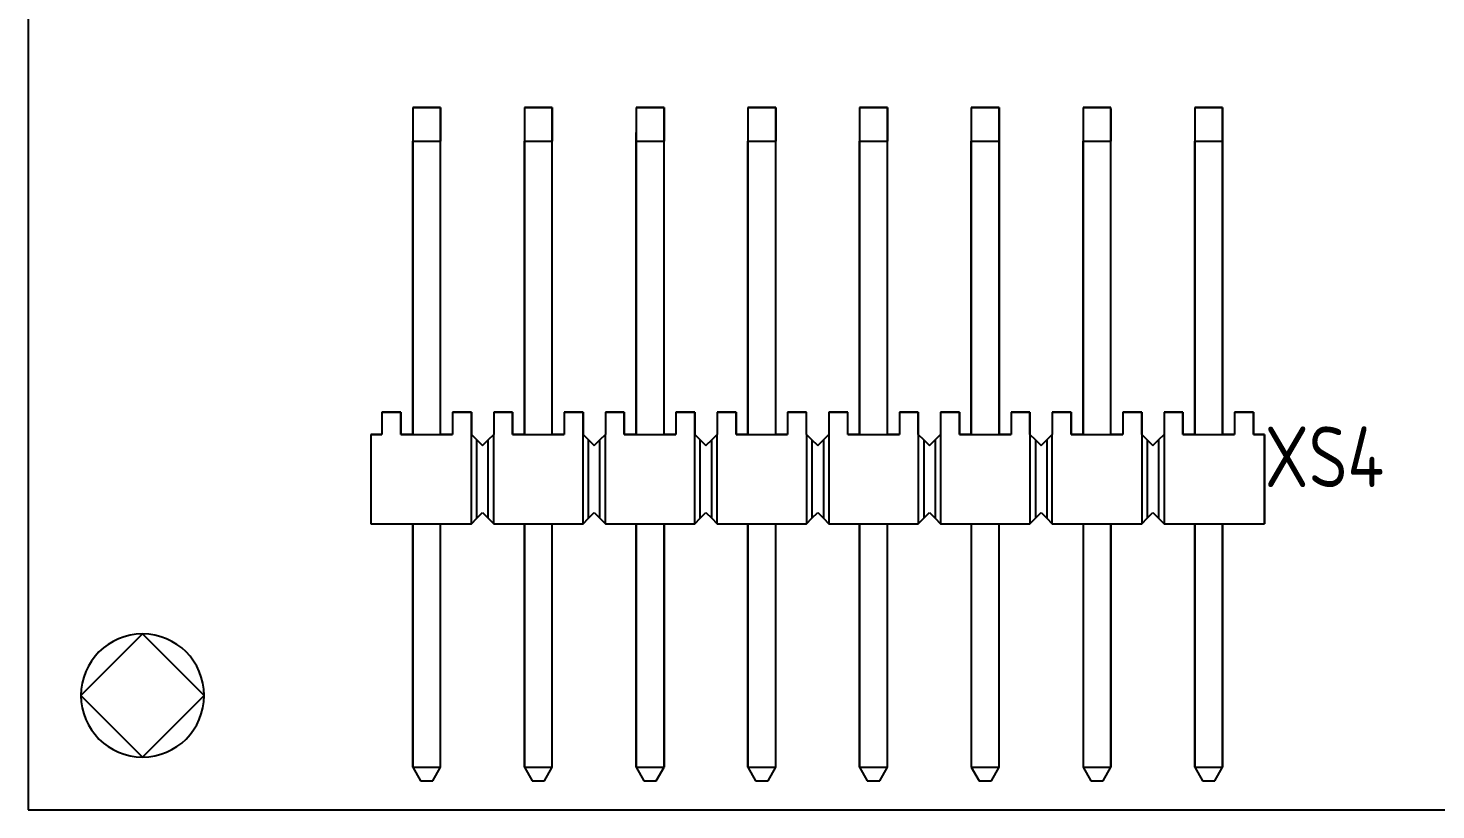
# Model space of a CAD drawing. Header units: inches. Extents: x 0 to 841, y -594 to 0.
# Drawn here: x 272.65 to 304.65, y -241.35 to -223.58 of the extents above; entities that cross this region are included whole.
import ezdxf

# ---------------------------------------------------------------- set-up
doc = ezdxf.new("R2010")
doc.units = ezdxf.units.IN
doc.header["$MEASUREMENT"] = 0
doc.styles.add('GOST type A0', font='gost.TTF', dxfattribs={"height": 2.116667})

msp = doc.modelspace()

# ---------------------------------------------------------------- linework, layer by layer
at = {"color": 7}
for p, q in [((272.646, -60.754), (272.646, -241.354)), ((282.023, -225.388), (281.388, -225.388)), ((281.388, -225.388), (281.388, -226.15)), ((281.388, -225.388), (281.388, -225.414)), ((281.388, -225.388), (282.023, -225.388)), ((282.023, -225.388), (281.388, -225.388)), ((281.388, -225.388), (281.388, -226.15)), ((281.388, -225.388), (281.388, -225.414)), ((281.388, -225.388), (282.023, -225.388)), ((281.388, -225.414), (281.388, -225.49)), ((281.388, -225.414), (281.388, -225.49)), ((281.388, -225.49), (281.388, -225.612)), ((281.388, -225.49), (281.388, -225.612)), ((281.388, -225.612), (281.388, -225.769)), ((281.388, -225.612), (281.388, -225.769)), ((282.023, -226.15), (282.023, -225.388)), ((282.023, -225.388), (282.023, -225.414)), ((282.023, -226.15), (282.023, -225.388)), ((282.023, -225.388), (282.023, -225.414)), ((282.023, -225.414), (282.023, -225.49)), ((282.023, -225.414), (282.023, -225.49)), ((282.023, -225.49), (282.023, -225.612)), ((282.023, -225.49), (282.023, -225.612)), ((282.023, -225.612), (282.023, -225.769)), ((282.023, -225.612), (282.023, -225.769)), ((284.563, -225.388), (283.928, -225.388)), ((283.928, -225.388), (283.928, -226.15)), ((283.928, -225.388), (284.563, -225.388)), ((283.928, -225.388), (283.928, -225.414)), ((284.563, -225.388), (283.928, -225.388)), ((283.928, -225.388), (283.928, -226.15)), ((283.928, -225.388), (284.563, -225.388)), ((283.928, -225.388), (283.928, -225.414)), ((283.928, -225.414), (283.928, -225.49)), ((283.928, -225.414), (283.928, -225.49)), ((283.928, -225.49), (283.928, -225.612)), ((283.928, -225.49), (283.928, -225.612)), ((283.928, -225.612), (283.928, -225.769)), ((283.928, -225.612), (283.928, -225.769)), ((284.563, -226.15), (284.563, -225.388)), ((284.563, -225.388), (284.563, -225.414)), ((284.563, -226.15), (284.563, -225.388)), ((284.563, -225.388), (284.563, -225.414)), ((284.563, -225.414), (284.563, -225.49)), ((284.563, -225.414), (284.563, -225.49)), ((284.563, -225.49), (284.563, -225.612)), ((284.563, -225.49), (284.563, -225.612)), ((284.563, -225.612), (284.563, -225.769)), ((284.563, -225.612), (284.563, -225.769)), ((287.103, -225.388), (286.468, -225.388)), ((286.468, -225.388), (286.468, -225.953)), ((286.468, -225.388), (287.103, -225.388)), ((286.468, -225.388), (286.468, -225.414)), ((287.103, -225.388), (286.468, -225.388)), ((286.468, -225.388), (286.468, -225.953)), ((286.468, -225.388), (287.103, -225.388)), ((286.468, -225.388), (286.468, -225.414)), ((286.468, -225.414), (286.468, -225.49)), ((286.468, -225.414), (286.468, -225.49)), ((286.468, -225.49), (286.468, -225.612)), ((286.468, -225.49), (286.468, -225.612)), ((286.468, -225.612), (286.468, -225.769)), ((286.468, -225.612), (286.468, -225.769)), ((287.103, -226.15), (287.103, -225.388)), ((287.103, -225.388), (287.103, -225.414)), ((287.103, -226.15), (287.103, -225.388)), ((287.103, -225.388), (287.103, -225.414)), ((287.103, -225.414), (287.103, -225.49)), ((287.103, -225.414), (287.103, -225.49)), ((287.103, -225.49), (287.103, -225.612)), ((287.103, -225.49), (287.103, -225.612)), ((287.103, -225.612), (287.103, -225.769)), ((287.103, -225.612), (287.103, -225.769)), ((289.643, -225.388), (289.008, -225.388)), ((289.008, -225.388), (289.008, -226.15)), ((289.008, -225.388), (289.643, -225.388)), ((289.008, -225.388), (289.008, -225.414)), ((289.643, -225.388), (289.008, -225.388)), ((289.008, -225.388), (289.008, -226.15)), ((289.008, -225.388), (289.643, -225.388)), ((289.008, -225.388), (289.008, -225.414)), ((289.008, -225.414), (289.008, -225.49)), ((289.008, -225.414), (289.008, -225.49)), ((289.008, -225.49), (289.008, -225.612)), ((289.008, -225.49), (289.008, -225.612)), ((289.008, -225.612), (289.008, -225.769)), ((289.008, -225.612), (289.008, -225.769)), ((289.643, -226.15), (289.643, -225.388)), ((289.643, -225.388), (289.643, -225.414)), ((289.643, -226.15), (289.643, -225.388)), ((289.643, -225.388), (289.643, -225.414)), ((289.643, -225.414), (289.643, -225.49)), ((289.643, -225.414), (289.643, -225.49)), ((289.643, -225.49), (289.643, -225.612)), ((289.643, -225.49), (289.643, -225.612)), ((289.643, -225.612), (289.643, -225.769)), ((289.643, -225.612), (289.643, -225.769)), ((292.183, -225.388), (291.548, -225.388)), ((291.548, -225.388), (291.548, -226.15)), ((291.548, -225.388), (292.183, -225.388)), ((291.548, -225.388), (291.548, -225.414)), ((292.183, -225.388), (291.548, -225.388)), ((291.548, -225.388), (291.548, -226.15)), ((291.548, -225.388), (292.183, -225.388)), ((291.548, -225.388), (291.548, -225.414)), ((291.548, -225.414), (291.548, -225.769)), ((291.548, -225.414), (291.548, -225.49)), ((291.548, -225.414), (291.548, -225.769)), ((291.548, -225.414), (291.548, -225.49)), ((291.548, -225.49), (291.548, -225.612)), ((291.548, -225.49), (291.548, -225.612)), ((291.548, -225.612), (291.548, -225.769)), ((291.548, -225.612), (291.548, -225.769)), ((292.183, -226.15), (292.183, -225.388)), ((292.183, -225.388), (292.183, -225.414)), ((292.183, -226.15), (292.183, -225.388)), ((292.183, -225.388), (292.183, -225.414)), ((292.183, -225.414), (292.183, -225.49)), ((292.183, -225.414), (292.183, -225.769)), ((292.183, -225.414), (292.183, -225.49)), ((292.183, -225.414), (292.183, -225.769)), ((292.183, -225.49), (292.183, -225.612)), ((292.183, -225.49), (292.183, -225.612)), ((292.183, -225.612), (292.183, -225.769)), ((292.183, -225.612), (292.183, -225.769)), ((294.723, -225.388), (294.088, -225.388)), ((294.088, -225.388), (294.088, -226.15)), ((294.088, -225.388), (294.723, -225.388)), ((294.088, -225.388), (294.088, -225.414)), ((294.723, -225.388), (294.088, -225.388)), ((294.088, -225.388), (294.088, -226.15)), ((294.088, -225.388), (294.723, -225.388)), ((294.088, -225.388), (294.088, -225.414)), ((294.088, -225.414), (294.088, -225.49)), ((294.088, -225.414), (294.088, -225.49)), ((294.088, -225.49), (294.088, -225.612)), ((294.088, -225.49), (294.088, -225.612)), ((294.088, -225.612), (294.088, -225.769)), ((294.088, -225.612), (294.088, -225.769)), ((294.723, -226.15), (294.723, -225.388)), ((294.723, -225.388), (294.723, -225.414)), ((294.723, -226.15), (294.723, -225.388)), ((294.723, -225.388), (294.723, -225.414)), ((294.723, -225.414), (294.723, -225.49)), ((294.723, -225.414), (294.723, -225.49)), ((294.723, -225.49), (294.723, -225.612)), ((294.723, -225.49), (294.723, -225.612)), ((294.723, -225.612), (294.723, -225.769)), ((294.723, -225.612), (294.723, -225.769)), ((297.263, -225.388), (296.628, -225.388)), ((296.628, -225.388), (296.628, -226.15)), ((296.628, -225.388), (297.263, -225.388)), ((296.628, -225.388), (296.628, -225.414)), ((297.263, -225.388), (296.628, -225.388)), ((296.628, -225.388), (296.628, -226.15)), ((296.628, -225.388), (297.263, -225.388)), ((296.628, -225.388), (296.628, -225.414)), ((296.628, -225.414), (296.628, -225.49)), ((296.628, -225.414), (296.628, -225.49)), ((296.628, -225.49), (296.628, -225.612)), ((296.628, -225.49), (296.628, -225.612)), ((296.628, -225.612), (296.628, -225.769)), ((296.628, -225.612), (296.628, -225.769)), ((297.263, -225.414), (297.263, -225.388)), ((297.263, -225.414), (297.263, -225.388)), ((297.263, -225.414), (297.263, -225.388)), ((297.263, -225.414), (297.263, -225.388)), ((297.263, -226.15), (297.263, -225.414)), ((297.263, -225.414), (297.263, -225.49)), ((297.263, -226.15), (297.263, -225.414)), ((297.263, -225.414), (297.263, -225.49)), ((297.263, -225.49), (297.263, -225.612)), ((297.263, -225.49), (297.263, -225.612)), ((297.263, -225.612), (297.263, -225.769)), ((297.263, -225.612), (297.263, -225.769)), ((299.803, -225.388), (299.168, -225.388)), ((299.168, -225.388), (299.168, -226.15)), ((299.168, -225.388), (299.803, -225.388)), ((299.168, -225.388), (299.168, -225.414)), ((299.803, -225.388), (299.168, -225.388)), ((299.168, -225.388), (299.168, -226.15)), ((299.168, -225.388), (299.803, -225.388)), ((299.168, -225.388), (299.168, -225.414)), ((299.168, -225.414), (299.168, -225.49)), ((299.168, -225.414), (299.168, -225.49)), ((299.168, -225.49), (299.168, -225.612)), ((299.168, -225.49), (299.168, -225.612)), ((299.168, -225.612), (299.168, -225.769)), ((299.168, -225.612), (299.168, -225.769)), ((299.803, -226.15), (299.803, -225.388)), ((299.803, -225.388), (299.803, -225.414)), ((299.803, -226.15), (299.803, -225.388)), ((299.803, -225.388), (299.803, -225.414)), ((299.803, -225.414), (299.803, -225.49)), ((299.803, -225.414), (299.803, -225.49)), ((299.803, -225.49), (299.803, -225.612)), ((299.803, -225.49), (299.803, -225.612)), ((299.803, -225.612), (299.803, -225.769)), ((299.803, -225.612), (299.803, -225.769)), ((281.388, -225.769), (281.388, -225.953)), ((281.388, -225.769), (281.388, -225.953)), ((282.023, -225.769), (282.023, -225.953)), ((282.023, -225.769), (282.023, -225.953)), ((283.928, -225.769), (283.928, -225.953)), ((283.928, -225.769), (283.928, -225.953)), ((284.563, -225.769), (284.563, -225.953)), ((284.563, -225.769), (284.563, -225.953)), ((286.468, -225.769), (286.468, -225.953)), ((286.468, -225.769), (286.468, -225.953)), ((287.103, -225.769), (287.103, -225.953)), ((287.103, -225.769), (287.103, -225.953)), ((289.008, -225.769), (289.008, -225.953)), ((289.008, -225.769), (289.008, -225.953)), ((289.643, -225.769), (289.643, -225.953)), ((289.643, -225.769), (289.643, -225.953)), ((291.548, -225.769), (291.548, -225.953)), ((291.548, -225.769), (291.548, -225.953)), ((292.183, -225.769), (292.183, -225.953)), ((292.183, -225.769), (292.183, -225.953)), ((294.088, -225.769), (294.088, -225.953)), ((294.088, -225.769), (294.088, -225.953)), ((294.723, -225.769), (294.723, -225.953)), ((294.723, -225.769), (294.723, -225.953)), ((296.628, -225.769), (296.628, -225.953)), ((296.628, -225.769), (296.628, -225.953)), ((297.263, -225.769), (297.263, -225.953)), ((297.263, -225.769), (297.263, -225.953)), ((299.168, -225.769), (299.168, -225.953)), ((299.168, -225.769), (299.168, -225.953)), ((299.803, -225.769), (299.803, -225.953)), ((299.803, -225.769), (299.803, -225.953)), ((281.388, -225.953), (281.388, -226.15)), ((281.388, -225.953), (281.388, -226.15)), ((281.388, -226.15), (281.388, -232.818)), ((281.388, -232.818), (281.388, -226.15)), ((281.388, -226.15), (282.023, -226.15)), ((281.388, -226.15), (281.388, -232.818)), ((281.388, -232.818), (281.388, -226.15)), ((281.388, -226.15), (282.023, -226.15)), ((282.023, -225.953), (282.023, -226.15)), ((282.023, -225.953), (282.023, -226.15)), ((282.023, -232.818), (282.023, -226.15)), ((282.023, -232.818), (282.023, -226.15)), ((282.023, -232.818), (282.023, -226.15)), ((282.023, -232.818), (282.023, -226.15)), ((283.928, -225.953), (283.928, -226.15)), ((283.928, -225.953), (283.928, -226.15)), ((283.928, -226.15), (283.928, -232.818)), ((283.928, -232.818), (283.928, -226.15)), ((283.928, -226.15), (284.563, -226.15)), ((283.928, -226.15), (283.928, -232.818)), ((283.928, -232.818), (283.928, -226.15)), ((283.928, -226.15), (284.563, -226.15)), ((284.563, -225.953), (284.563, -226.15)), ((284.563, -225.953), (284.563, -226.15)), ((284.563, -232.818), (284.563, -226.15)), ((284.563, -232.818), (284.563, -226.15)), ((284.563, -232.818), (284.563, -226.15)), ((284.563, -232.818), (284.563, -226.15)), ((286.468, -225.953), (286.468, -226.15)), ((286.468, -226.15), (286.468, -225.953)), ((286.468, -225.953), (286.468, -226.15)), ((286.468, -226.15), (286.468, -225.953)), ((286.468, -226.15), (286.468, -232.818)), ((286.468, -232.818), (286.468, -226.15)), ((286.468, -226.15), (287.103, -226.15)), ((286.468, -226.15), (286.468, -232.818)), ((286.468, -232.818), (286.468, -226.15)), ((286.468, -226.15), (287.103, -226.15)), ((287.103, -225.953), (287.103, -226.15)), ((287.103, -225.953), (287.103, -226.15)), ((287.103, -232.818), (287.103, -226.15)), ((287.103, -232.818), (287.103, -226.15)), ((287.103, -232.818), (287.103, -226.15)), ((287.103, -232.818), (287.103, -226.15)), ((289.008, -225.953), (289.008, -226.15)), ((289.008, -225.953), (289.008, -226.15)), ((289.008, -226.15), (289.008, -232.818)), ((289.008, -232.818), (289.008, -226.15)), ((289.008, -226.15), (289.643, -226.15)), ((289.008, -226.15), (289.008, -232.818)), ((289.008, -232.818), (289.008, -226.15)), ((289.008, -226.15), (289.643, -226.15)), ((289.643, -225.953), (289.643, -226.15)), ((289.643, -225.953), (289.643, -226.15)), ((289.643, -232.818), (289.643, -226.15)), ((289.643, -232.818), (289.643, -226.15)), ((289.643, -232.818), (289.643, -226.15)), ((289.643, -232.818), (289.643, -226.15)), ((291.548, -225.953), (291.548, -226.15)), ((291.548, -225.953), (291.548, -226.15)), ((291.548, -226.15), (291.548, -232.818)), ((291.548, -232.818), (291.548, -226.15)), ((291.548, -226.15), (292.183, -226.15)), ((291.548, -226.15), (291.548, -232.818)), ((291.548, -232.818), (291.548, -226.15)), ((291.548, -226.15), (292.183, -226.15)), ((292.183, -225.953), (292.183, -226.15)), ((292.183, -225.953), (292.183, -226.15)), ((292.183, -232.818), (292.183, -226.15)), ((292.183, -232.818), (292.183, -226.15)), ((292.183, -232.818), (292.183, -226.15)), ((292.183, -232.818), (292.183, -226.15)), ((294.088, -225.953), (294.088, -226.15)), ((294.088, -225.953), (294.088, -226.15)), ((294.088, -226.15), (294.088, -232.818)), ((294.088, -232.818), (294.088, -226.15)), ((294.088, -226.15), (294.723, -226.15)), ((294.088, -226.15), (294.088, -232.818)), ((294.088, -232.818), (294.088, -226.15)), ((294.088, -226.15), (294.723, -226.15)), ((294.723, -225.953), (294.723, -226.15)), ((294.723, -225.953), (294.723, -226.15)), ((294.723, -232.818), (294.723, -226.15)), ((294.723, -226.15), (294.723, -232.818)), ((294.723, -232.818), (294.723, -226.15)), ((294.723, -226.15), (294.723, -232.818)), ((296.628, -225.953), (296.628, -226.15)), ((296.628, -225.953), (296.628, -226.15)), ((296.628, -226.15), (296.628, -232.818)), ((296.628, -232.818), (296.628, -226.15)), ((296.628, -226.15), (297.263, -226.15)), ((296.628, -226.15), (296.628, -232.818)), ((296.628, -232.818), (296.628, -226.15)), ((296.628, -226.15), (297.263, -226.15)), ((297.263, -225.953), (297.263, -226.15)), ((297.263, -225.953), (297.263, -226.15)), ((297.263, -232.818), (297.263, -226.15)), ((297.263, -232.818), (297.263, -226.15)), ((297.263, -232.818), (297.263, -226.15)), ((297.263, -232.818), (297.263, -226.15)), ((299.168, -225.953), (299.168, -226.15)), ((299.168, -225.953), (299.168, -226.15)), ((299.168, -226.15), (299.168, -232.818)), ((299.168, -232.818), (299.168, -226.15)), ((299.168, -226.15), (299.803, -226.15)), ((299.168, -226.15), (299.168, -232.818)), ((299.168, -232.818), (299.168, -226.15)), ((299.168, -226.15), (299.803, -226.15)), ((299.803, -225.953), (299.803, -226.15)), ((299.803, -225.953), (299.803, -226.15)), ((299.803, -232.818), (299.803, -226.15)), ((299.803, -226.15), (299.803, -232.818)), ((299.803, -232.818), (299.803, -226.15)), ((299.803, -226.15), (299.803, -232.818)), ((281.119, -232.31), (280.687, -232.31)), ((280.687, -232.31), (280.687, -232.818)), ((280.687, -232.31), (281.119, -232.31)), ((280.687, -232.31), (280.687, -232.818)), ((281.119, -232.31), (280.687, -232.31)), ((280.687, -232.31), (280.687, -232.818)), ((280.687, -232.31), (281.119, -232.31)), ((280.687, -232.31), (280.687, -232.818)), ((281.119, -232.818), (281.119, -232.31)), ((281.119, -232.31), (281.119, -232.818)), ((281.119, -232.818), (281.119, -232.31)), ((281.119, -232.31), (281.119, -232.818)), ((282.722, -232.31), (282.293, -232.31)), ((282.293, -232.31), (282.293, -232.818)), ((282.293, -232.31), (282.293, -232.818)), ((282.293, -232.31), (282.722, -232.31)), ((282.722, -232.31), (282.293, -232.31)), ((282.293, -232.31), (282.293, -232.818)), ((282.293, -232.31), (282.293, -232.818)), ((282.293, -232.31), (282.722, -232.31)), ((282.722, -232.818), (282.722, -232.31)), ((282.722, -232.31), (282.722, -232.818)), ((282.722, -232.818), (282.722, -232.31)), ((282.722, -232.31), (282.722, -232.818)), ((283.659, -232.31), (283.23, -232.31)), ((283.23, -232.31), (283.23, -232.818)), ((283.23, -232.31), (283.23, -232.818)), ((283.23, -232.31), (283.659, -232.31)), ((283.659, -232.31), (283.23, -232.31)), ((283.23, -232.31), (283.23, -232.818)), ((283.23, -232.31), (283.23, -232.818)), ((283.23, -232.31), (283.659, -232.31)), ((283.659, -232.818), (283.659, -232.31)), ((283.659, -232.31), (283.659, -232.818)), ((283.659, -232.818), (283.659, -232.31)), ((283.659, -232.31), (283.659, -232.818)), ((285.262, -232.31), (284.833, -232.31)), ((284.833, -232.31), (284.833, -232.818)), ((284.833, -232.31), (285.262, -232.31)), ((284.833, -232.31), (284.833, -232.818)), ((285.262, -232.31), (284.833, -232.31)), ((284.833, -232.31), (284.833, -232.818)), ((284.833, -232.31), (285.262, -232.31)), ((284.833, -232.31), (284.833, -232.818)), ((285.262, -232.818), (285.262, -232.31)), ((285.262, -232.31), (285.262, -232.818)), ((285.262, -232.818), (285.262, -232.31)), ((285.262, -232.31), (285.262, -232.818)), ((286.199, -232.31), (285.77, -232.31)), ((285.77, -232.31), (285.77, -232.818)), ((285.77, -232.31), (285.77, -232.818)), ((285.77, -232.31), (286.199, -232.31)), ((286.199, -232.31), (285.77, -232.31)), ((285.77, -232.31), (285.77, -232.818)), ((285.77, -232.31), (285.77, -232.818)), ((285.77, -232.31), (286.199, -232.31)), ((286.199, -232.818), (286.199, -232.31)), ((286.199, -232.31), (286.199, -232.818)), ((286.199, -232.818), (286.199, -232.31)), ((286.199, -232.31), (286.199, -232.818)), ((287.802, -232.31), (287.373, -232.31)), ((287.373, -232.31), (287.373, -232.818)), ((287.373, -232.31), (287.802, -232.31)), ((287.373, -232.31), (287.373, -232.818)), ((287.802, -232.31), (287.373, -232.31)), ((287.373, -232.31), (287.373, -232.818)), ((287.373, -232.31), (287.802, -232.31)), ((287.373, -232.31), (287.373, -232.818)), ((287.802, -232.818), (287.802, -232.31)), ((287.802, -232.31), (287.802, -232.818)), ((287.802, -232.818), (287.802, -232.31)), ((287.802, -232.31), (287.802, -232.818)), ((288.739, -232.31), (288.31, -232.31)), ((288.31, -232.31), (288.31, -232.818)), ((288.31, -232.31), (288.31, -232.818)), ((288.31, -232.31), (288.739, -232.31)), ((288.739, -232.31), (288.31, -232.31)), ((288.31, -232.31), (288.31, -232.818)), ((288.31, -232.31), (288.31, -232.818)), ((288.31, -232.31), (288.739, -232.31)), ((288.739, -232.818), (288.739, -232.31)), ((288.739, -232.31), (288.739, -232.818)), ((288.739, -232.818), (288.739, -232.31)), ((288.739, -232.31), (288.739, -232.818)), ((290.342, -232.31), (289.913, -232.31)), ((289.913, -232.31), (289.913, -232.818)), ((289.913, -232.31), (290.342, -232.31)), ((289.913, -232.31), (289.913, -232.818)), ((290.342, -232.31), (289.913, -232.31)), ((289.913, -232.31), (289.913, -232.818)), ((289.913, -232.31), (290.342, -232.31)), ((289.913, -232.31), (289.913, -232.818)), ((290.342, -232.818), (290.342, -232.31)), ((290.342, -232.818), (290.342, -232.31)), ((290.342, -232.818), (290.342, -232.31)), ((290.342, -232.818), (290.342, -232.31)), ((291.279, -232.31), (290.85, -232.31)), ((290.85, -232.31), (290.85, -232.818)), ((290.85, -232.31), (291.279, -232.31)), ((290.85, -232.31), (290.85, -232.818)), ((291.279, -232.31), (290.85, -232.31)), ((290.85, -232.31), (290.85, -232.818)), ((290.85, -232.31), (291.279, -232.31)), ((290.85, -232.31), (290.85, -232.818)), ((291.279, -232.818), (291.279, -232.31)), ((291.279, -232.818), (291.279, -232.31)), ((291.279, -232.818), (291.279, -232.31)), ((291.279, -232.818), (291.279, -232.31)), ((292.882, -232.31), (292.453, -232.31)), ((292.453, -232.31), (292.453, -232.818)), ((292.453, -232.31), (292.882, -232.31)), ((292.453, -232.31), (292.453, -232.818)), ((292.882, -232.31), (292.453, -232.31)), ((292.453, -232.31), (292.453, -232.818)), ((292.453, -232.31), (292.882, -232.31)), ((292.453, -232.31), (292.453, -232.818)), ((292.882, -232.818), (292.882, -232.31)), ((292.882, -232.31), (292.882, -232.818)), ((292.882, -232.818), (292.882, -232.31)), ((292.882, -232.31), (292.882, -232.818)), ((293.819, -232.31), (293.39, -232.31)), ((293.39, -232.31), (293.39, -232.818)), ((293.39, -232.31), (293.819, -232.31)), ((293.39, -232.31), (293.39, -232.818)), ((293.819, -232.31), (293.39, -232.31)), ((293.39, -232.31), (293.39, -232.818)), ((293.39, -232.31), (293.819, -232.31)), ((293.39, -232.31), (293.39, -232.818)), ((293.819, -232.818), (293.819, -232.31)), ((293.819, -232.31), (293.819, -232.818)), ((293.819, -232.818), (293.819, -232.31)), ((293.819, -232.31), (293.819, -232.818)), ((295.422, -232.31), (294.993, -232.31)), ((294.993, -232.31), (294.993, -232.818)), ((294.993, -232.31), (295.422, -232.31)), ((294.993, -232.31), (294.993, -232.818)), ((295.422, -232.31), (294.993, -232.31)), ((294.993, -232.31), (294.993, -232.818)), ((294.993, -232.31), (295.422, -232.31)), ((294.993, -232.31), (294.993, -232.818)), ((295.422, -232.818), (295.422, -232.31)), ((295.422, -232.31), (295.422, -232.818)), ((295.422, -232.818), (295.422, -232.31)), ((295.422, -232.31), (295.422, -232.818)), ((296.359, -232.31), (295.93, -232.31)), ((295.93, -232.31), (295.93, -232.818)), ((295.93, -232.31), (296.359, -232.31)), ((295.93, -232.31), (295.93, -232.818)), ((296.359, -232.31), (295.93, -232.31)), ((295.93, -232.31), (295.93, -232.818)), ((295.93, -232.31), (296.359, -232.31)), ((295.93, -232.31), (295.93, -232.818)), ((296.359, -232.818), (296.359, -232.31)), ((296.359, -232.31), (296.359, -232.818)), ((296.359, -232.818), (296.359, -232.31)), ((296.359, -232.31), (296.359, -232.818)), ((297.962, -232.31), (297.533, -232.31)), ((297.533, -232.31), (297.533, -232.818)), ((297.533, -232.31), (297.962, -232.31)), ((297.533, -232.31), (297.533, -232.818)), ((297.962, -232.31), (297.533, -232.31)), ((297.533, -232.31), (297.533, -232.818)), ((297.533, -232.31), (297.962, -232.31)), ((297.533, -232.31), (297.533, -232.818)), ((297.962, -232.818), (297.962, -232.31)), ((297.962, -232.31), (297.962, -232.818)), ((297.962, -232.818), (297.962, -232.31)), ((297.962, -232.31), (297.962, -232.818)), ((298.899, -232.31), (298.47, -232.31)), ((298.47, -232.31), (298.47, -232.818)), ((298.47, -232.31), (298.899, -232.31)), ((298.47, -232.31), (298.47, -232.818)), ((298.899, -232.31), (298.47, -232.31)), ((298.47, -232.31), (298.47, -232.818)), ((298.47, -232.31), (298.899, -232.31)), ((298.47, -232.31), (298.47, -232.818)), ((298.899, -232.818), (298.899, -232.31)), ((298.899, -232.31), (298.899, -232.818)), ((298.899, -232.818), (298.899, -232.31)), ((298.899, -232.31), (298.899, -232.818)), ((300.505, -232.31), (300.073, -232.31)), ((300.073, -232.31), (300.073, -232.818)), ((300.073, -232.31), (300.073, -232.818)), ((300.073, -232.31), (300.505, -232.31)), ((300.505, -232.31), (300.073, -232.31)), ((300.073, -232.31), (300.073, -232.818)), ((300.073, -232.31), (300.073, -232.818)), ((300.073, -232.31), (300.505, -232.31)), ((300.505, -232.818), (300.505, -232.31)), ((300.505, -232.31), (300.505, -232.818)), ((300.505, -232.818), (300.505, -232.31)), ((300.505, -232.31), (300.505, -232.818)), ((280.436, -232.818), (280.436, -234.85)), ((280.687, -232.818), (280.436, -232.818)), ((280.436, -232.818), (280.687, -232.818)), ((280.436, -232.818), (280.436, -234.85)), ((280.436, -232.818), (280.436, -234.85)), ((280.687, -232.818), (280.436, -232.818)), ((280.436, -232.818), (280.687, -232.818)), ((280.436, -232.818), (280.436, -234.85)), ((281.388, -232.818), (281.119, -232.818)), ((281.119, -232.818), (282.293, -232.818)), ((281.388, -232.818), (281.119, -232.818)), ((281.119, -232.818), (282.293, -232.818)), ((282.293, -232.818), (282.023, -232.818)), ((282.293, -232.818), (282.023, -232.818)), ((282.846, -232.942), (282.722, -232.818)), ((282.722, -234.85), (282.722, -232.818)), ((282.722, -232.818), (282.846, -232.942)), ((282.846, -232.942), (282.722, -232.818)), ((282.722, -234.85), (282.722, -232.818)), ((282.722, -232.818), (282.846, -232.942)), ((282.976, -233.072), (282.846, -232.942)), ((282.846, -232.942), (282.976, -233.072)), ((282.846, -234.726), (282.846, -232.942)), ((282.976, -233.072), (282.846, -232.942)), ((282.846, -232.942), (282.976, -233.072)), ((282.846, -234.726), (282.846, -232.942)), ((283.106, -232.942), (282.976, -233.072)), ((282.976, -233.072), (283.106, -232.942)), ((283.106, -232.942), (282.976, -233.072)), ((282.976, -233.072), (283.106, -232.942)), ((283.23, -232.818), (283.106, -232.942)), ((283.106, -232.942), (283.23, -232.818)), ((283.23, -232.818), (283.106, -232.942)), ((283.106, -232.942), (283.23, -232.818)), ((283.106, -234.726), (283.106, -232.942)), ((283.106, -234.726), (283.106, -232.942)), ((283.23, -234.85), (283.23, -232.818)), ((283.23, -234.85), (283.23, -232.818)), ((283.928, -232.818), (283.659, -232.818)), ((283.659, -232.818), (284.833, -232.818)), ((283.928, -232.818), (283.659, -232.818)), ((283.659, -232.818), (284.833, -232.818)), ((284.833, -232.818), (284.563, -232.818)), ((284.833, -232.818), (284.563, -232.818)), ((285.386, -232.942), (285.262, -232.818)), ((285.262, -234.85), (285.262, -232.818)), ((285.262, -232.818), (285.386, -232.942)), ((285.386, -232.942), (285.262, -232.818)), ((285.262, -234.85), (285.262, -232.818)), ((285.262, -232.818), (285.386, -232.942)), ((285.516, -233.072), (285.386, -232.942)), ((285.386, -232.942), (285.516, -233.072)), ((285.386, -234.726), (285.386, -232.942)), ((285.516, -233.072), (285.386, -232.942)), ((285.386, -232.942), (285.516, -233.072)), ((285.386, -234.726), (285.386, -232.942)), ((285.646, -232.942), (285.516, -233.072)), ((285.516, -233.072), (285.646, -232.942)), ((285.646, -232.942), (285.516, -233.072)), ((285.516, -233.072), (285.646, -232.942)), ((285.77, -232.818), (285.646, -232.942)), ((285.646, -232.942), (285.77, -232.818)), ((285.77, -232.818), (285.646, -232.942)), ((285.646, -232.942), (285.77, -232.818)), ((285.646, -234.726), (285.646, -232.942)), ((285.646, -234.726), (285.646, -232.942)), ((285.77, -234.85), (285.77, -232.818)), ((285.77, -234.85), (285.77, -232.818)), ((286.468, -232.818), (286.199, -232.818)), ((286.199, -232.818), (287.373, -232.818)), ((286.468, -232.818), (286.199, -232.818)), ((286.199, -232.818), (287.373, -232.818)), ((287.373, -232.818), (287.103, -232.818)), ((287.373, -232.818), (287.103, -232.818)), ((287.926, -232.942), (287.802, -232.818)), ((287.802, -234.85), (287.802, -232.818)), ((287.802, -232.818), (287.926, -232.942)), ((287.926, -232.942), (287.802, -232.818)), ((287.802, -234.85), (287.802, -232.818)), ((287.802, -232.818), (287.926, -232.942)), ((288.056, -233.072), (287.926, -232.942)), ((287.926, -234.726), (287.926, -232.942)), ((287.926, -232.942), (288.056, -233.072)), ((288.056, -233.072), (287.926, -232.942)), ((287.926, -234.726), (287.926, -232.942)), ((287.926, -232.942), (288.056, -233.072)), ((288.186, -232.942), (288.056, -233.072)), ((288.056, -233.072), (288.186, -232.942)), ((288.186, -232.942), (288.056, -233.072)), ((288.056, -233.072), (288.186, -232.942)), ((288.31, -232.818), (288.186, -232.942)), ((288.186, -232.942), (288.31, -232.818)), ((288.31, -232.818), (288.186, -232.942)), ((288.186, -232.942), (288.31, -232.818)), ((288.186, -234.726), (288.186, -232.942)), ((288.186, -234.726), (288.186, -232.942)), ((288.31, -234.85), (288.31, -232.818)), ((288.31, -234.85), (288.31, -232.818)), ((289.008, -232.818), (288.739, -232.818)), ((288.739, -232.818), (289.913, -232.818)), ((289.008, -232.818), (288.739, -232.818)), ((288.739, -232.818), (289.913, -232.818)), ((289.913, -232.818), (289.643, -232.818)), ((289.913, -232.818), (289.643, -232.818)), ((290.466, -232.942), (290.342, -232.818)), ((290.342, -232.818), (290.342, -234.85)), ((290.342, -232.818), (290.466, -232.942)), ((290.466, -232.942), (290.342, -232.818)), ((290.342, -232.818), (290.342, -234.85)), ((290.342, -232.818), (290.466, -232.942)), ((290.596, -233.072), (290.466, -232.942)), ((290.466, -232.942), (290.466, -234.726)), ((290.466, -232.942), (290.596, -233.072)), ((290.596, -233.072), (290.466, -232.942)), ((290.466, -232.942), (290.466, -234.726)), ((290.466, -232.942), (290.596, -233.072)), ((290.726, -232.942), (290.596, -233.072)), ((290.596, -233.072), (290.726, -232.942)), ((290.726, -232.942), (290.596, -233.072)), ((290.596, -233.072), (290.726, -232.942)), ((290.85, -232.818), (290.726, -232.942)), ((290.726, -232.942), (290.85, -232.818)), ((290.85, -232.818), (290.726, -232.942)), ((290.726, -232.942), (290.85, -232.818)), ((290.726, -232.942), (290.726, -234.726)), ((290.726, -232.942), (290.726, -234.726)), ((290.85, -232.818), (290.85, -234.85)), ((290.85, -232.818), (290.85, -234.85)), ((291.548, -232.818), (291.279, -232.818)), ((291.279, -232.818), (292.453, -232.818)), ((291.548, -232.818), (291.279, -232.818)), ((291.279, -232.818), (292.453, -232.818)), ((292.453, -232.818), (292.183, -232.818)), ((292.453, -232.818), (292.183, -232.818)), ((293.006, -232.942), (292.882, -232.818)), ((292.882, -232.818), (292.882, -234.85)), ((292.882, -232.818), (293.006, -232.942)), ((293.006, -232.942), (292.882, -232.818)), ((292.882, -232.818), (292.882, -234.85)), ((292.882, -232.818), (293.006, -232.942)), ((293.136, -233.072), (293.006, -232.942)), ((293.006, -232.942), (293.006, -234.726)), ((293.006, -232.942), (293.136, -233.072)), ((293.136, -233.072), (293.006, -232.942)), ((293.006, -232.942), (293.006, -234.726)), ((293.006, -232.942), (293.136, -233.072)), ((293.266, -232.942), (293.136, -233.072)), ((293.136, -233.072), (293.266, -232.942)), ((293.266, -232.942), (293.136, -233.072)), ((293.136, -233.072), (293.266, -232.942)), ((293.39, -232.818), (293.266, -232.942)), ((293.266, -232.942), (293.39, -232.818)), ((293.39, -232.818), (293.266, -232.942)), ((293.266, -232.942), (293.39, -232.818)), ((293.266, -232.942), (293.266, -234.726)), ((293.266, -232.942), (293.266, -234.726)), ((293.39, -232.818), (293.39, -234.85)), ((293.39, -232.818), (293.39, -234.85)), ((294.088, -232.818), (293.819, -232.818)), ((293.819, -232.818), (294.993, -232.818)), ((294.088, -232.818), (293.819, -232.818)), ((293.819, -232.818), (294.993, -232.818)), ((294.993, -232.818), (294.723, -232.818)), ((294.993, -232.818), (294.723, -232.818)), ((295.546, -232.942), (295.422, -232.818)), ((295.422, -232.818), (295.422, -234.85)), ((295.422, -232.818), (295.546, -232.942)), ((295.546, -232.942), (295.422, -232.818)), ((295.422, -232.818), (295.422, -234.85)), ((295.422, -232.818), (295.546, -232.942)), ((295.676, -233.072), (295.546, -232.942)), ((295.546, -232.942), (295.546, -234.726)), ((295.546, -232.942), (295.676, -233.072)), ((295.676, -233.072), (295.546, -232.942)), ((295.546, -232.942), (295.546, -234.726)), ((295.546, -232.942), (295.676, -233.072)), ((295.806, -232.942), (295.676, -233.072)), ((295.676, -233.072), (295.806, -232.942)), ((295.806, -232.942), (295.676, -233.072)), ((295.676, -233.072), (295.806, -232.942)), ((295.93, -232.818), (295.806, -232.942)), ((295.806, -232.942), (295.93, -232.818)), ((295.93, -232.818), (295.806, -232.942)), ((295.806, -232.942), (295.93, -232.818)), ((295.806, -232.942), (295.806, -234.726)), ((295.806, -232.942), (295.806, -234.726)), ((295.93, -234.85), (295.93, -232.818)), ((295.93, -234.85), (295.93, -232.818)), ((296.628, -232.818), (296.359, -232.818)), ((296.359, -232.818), (297.533, -232.818)), ((296.628, -232.818), (296.359, -232.818)), ((296.359, -232.818), (297.533, -232.818)), ((297.533, -232.818), (297.263, -232.818)), ((297.533, -232.818), (297.263, -232.818)), ((298.086, -232.942), (297.962, -232.818)), ((297.962, -232.818), (297.962, -234.85)), ((297.962, -232.818), (298.086, -232.942)), ((298.086, -232.942), (297.962, -232.818)), ((297.962, -232.818), (297.962, -234.85)), ((297.962, -232.818), (298.086, -232.942)), ((298.216, -233.072), (298.086, -232.942)), ((298.086, -232.942), (298.086, -234.726)), ((298.086, -232.942), (298.216, -233.072)), ((298.216, -233.072), (298.086, -232.942)), ((298.086, -232.942), (298.086, -234.726)), ((298.086, -232.942), (298.216, -233.072)), ((298.346, -232.942), (298.216, -233.072)), ((298.216, -233.072), (298.346, -232.942)), ((298.346, -232.942), (298.216, -233.072)), ((298.216, -233.072), (298.346, -232.942)), ((298.47, -232.818), (298.346, -232.942)), ((298.346, -232.942), (298.47, -232.818)), ((298.47, -232.818), (298.346, -232.942)), ((298.346, -232.942), (298.47, -232.818)), ((298.346, -232.942), (298.346, -234.726)), ((298.346, -232.942), (298.346, -234.726)), ((298.47, -232.818), (298.47, -234.85)), ((298.47, -232.818), (298.47, -234.85)), ((299.168, -232.818), (298.899, -232.818)), ((298.899, -232.818), (300.073, -232.818)), ((299.168, -232.818), (298.899, -232.818)), ((298.899, -232.818), (300.073, -232.818)), ((300.073, -232.818), (299.803, -232.818)), ((300.073, -232.818), (299.803, -232.818)), ((300.756, -232.818), (300.505, -232.818)), ((300.505, -232.818), (300.756, -232.818)), ((300.756, -232.818), (300.505, -232.818)), ((300.505, -232.818), (300.756, -232.818)), ((300.756, -234.85), (300.756, -232.818)), ((300.756, -232.818), (300.756, -234.85)), ((300.756, -234.85), (300.756, -232.818)), ((300.756, -232.818), (300.756, -234.85)), ((280.436, -234.85), (281.388, -234.85)), ((280.436, -234.85), (282.722, -234.85)), ((280.436, -234.85), (281.388, -234.85)), ((280.436, -234.85), (282.722, -234.85)), ((281.388, -234.85), (281.388, -240.387)), ((281.388, -240.387), (281.388, -234.85)), ((281.388, -234.85), (281.388, -240.387)), ((281.388, -240.387), (281.388, -234.85)), ((282.023, -240.387), (282.023, -234.85)), ((282.023, -234.85), (282.722, -234.85)), ((282.023, -240.387), (282.023, -234.85)), ((282.023, -240.387), (282.023, -234.85)), ((282.023, -234.85), (282.722, -234.85)), ((282.023, -240.387), (282.023, -234.85)), ((282.722, -234.85), (282.846, -234.726)), ((282.722, -234.85), (282.846, -234.726)), ((282.722, -234.85), (282.846, -234.726)), ((282.722, -234.85), (282.846, -234.726)), ((282.846, -234.726), (282.976, -234.596)), ((282.846, -234.726), (282.976, -234.596)), ((282.846, -234.726), (282.976, -234.596)), ((282.846, -234.726), (282.976, -234.596)), ((282.976, -234.596), (283.106, -234.726)), ((282.976, -234.596), (283.106, -234.726)), ((282.976, -234.596), (283.106, -234.726)), ((282.976, -234.596), (283.106, -234.726)), ((283.106, -234.726), (283.23, -234.85)), ((283.106, -234.726), (283.23, -234.85)), ((283.106, -234.726), (283.23, -234.85)), ((283.106, -234.726), (283.23, -234.85)), ((283.23, -234.85), (283.928, -234.85)), ((283.23, -234.85), (285.262, -234.85)), ((283.23, -234.85), (283.928, -234.85)), ((283.23, -234.85), (285.262, -234.85)), ((283.928, -234.85), (283.928, -240.387)), ((283.928, -240.387), (283.928, -234.85)), ((283.928, -234.85), (283.928, -240.387)), ((283.928, -240.387), (283.928, -234.85)), ((284.563, -240.387), (284.563, -234.85)), ((284.563, -234.85), (285.262, -234.85)), ((284.563, -240.387), (284.563, -234.85)), ((284.563, -240.387), (284.563, -234.85)), ((284.563, -234.85), (285.262, -234.85)), ((284.563, -240.387), (284.563, -234.85)), ((285.262, -234.85), (285.386, -234.726)), ((285.262, -234.85), (285.386, -234.726)), ((285.262, -234.85), (285.386, -234.726)), ((285.262, -234.85), (285.386, -234.726)), ((285.386, -234.726), (285.516, -234.596)), ((285.386, -234.726), (285.516, -234.596)), ((285.386, -234.726), (285.516, -234.596)), ((285.386, -234.726), (285.516, -234.596)), ((285.516, -234.596), (285.646, -234.726)), ((285.516, -234.596), (285.646, -234.726)), ((285.516, -234.596), (285.646, -234.726)), ((285.516, -234.596), (285.646, -234.726)), ((285.646, -234.726), (285.77, -234.85)), ((285.646, -234.726), (285.77, -234.85)), ((285.646, -234.726), (285.77, -234.85)), ((285.646, -234.726), (285.77, -234.85)), ((285.77, -234.85), (286.468, -234.85)), ((285.77, -234.85), (287.802, -234.85)), ((285.77, -234.85), (286.468, -234.85)), ((285.77, -234.85), (287.802, -234.85)), ((286.468, -234.85), (286.468, -240.387)), ((286.468, -240.387), (286.468, -234.85)), ((286.468, -234.85), (286.468, -240.387)), ((286.468, -240.387), (286.468, -234.85)), ((287.103, -240.387), (287.103, -234.85)), ((287.103, -234.85), (287.802, -234.85)), ((287.103, -234.85), (287.103, -240.387)), ((287.103, -240.387), (287.103, -234.85)), ((287.103, -234.85), (287.802, -234.85)), ((287.103, -234.85), (287.103, -240.387)), ((287.802, -234.85), (287.926, -234.726)), ((287.802, -234.85), (287.926, -234.726)), ((287.802, -234.85), (287.926, -234.726)), ((287.802, -234.85), (287.926, -234.726)), ((287.926, -234.726), (288.056, -234.596)), ((287.926, -234.726), (288.056, -234.596)), ((287.926, -234.726), (288.056, -234.596)), ((287.926, -234.726), (288.056, -234.596)), ((288.056, -234.596), (288.186, -234.726)), ((288.056, -234.596), (288.186, -234.726)), ((288.056, -234.596), (288.186, -234.726)), ((288.056, -234.596), (288.186, -234.726)), ((288.186, -234.726), (288.31, -234.85)), ((288.186, -234.726), (288.31, -234.85)), ((288.186, -234.726), (288.31, -234.85)), ((288.186, -234.726), (288.31, -234.85)), ((288.31, -234.85), (289.008, -234.85)), ((288.31, -234.85), (290.342, -234.85)), ((288.31, -234.85), (289.008, -234.85)), ((288.31, -234.85), (290.342, -234.85)), ((289.008, -234.85), (289.008, -240.387)), ((289.008, -240.387), (289.008, -234.85)), ((289.008, -234.85), (289.008, -240.387)), ((289.008, -240.387), (289.008, -234.85)), ((289.643, -240.387), (289.643, -234.85)), ((289.643, -234.85), (290.342, -234.85)), ((289.643, -240.387), (289.643, -234.85)), ((289.643, -240.387), (289.643, -234.85)), ((289.643, -234.85), (290.342, -234.85)), ((289.643, -240.387), (289.643, -234.85)), ((290.342, -234.85), (290.466, -234.726)), ((290.342, -234.85), (290.466, -234.726)), ((290.342, -234.85), (290.466, -234.726)), ((290.342, -234.85), (290.466, -234.726)), ((290.466, -234.726), (290.596, -234.596)), ((290.466, -234.726), (290.596, -234.596)), ((290.466, -234.726), (290.596, -234.596)), ((290.466, -234.726), (290.596, -234.596)), ((290.596, -234.596), (290.726, -234.726)), ((290.596, -234.596), (290.726, -234.726)), ((290.596, -234.596), (290.726, -234.726)), ((290.596, -234.596), (290.726, -234.726)), ((290.726, -234.726), (290.85, -234.85)), ((290.726, -234.726), (290.85, -234.85)), ((290.726, -234.726), (290.85, -234.85)), ((290.726, -234.726), (290.85, -234.85)), ((290.85, -234.85), (291.548, -234.85)), ((290.85, -234.85), (292.882, -234.85)), ((290.85, -234.85), (291.548, -234.85)), ((290.85, -234.85), (292.882, -234.85)), ((291.548, -234.85), (291.548, -240.387)), ((291.548, -240.387), (291.548, -234.85)), ((291.548, -234.85), (291.548, -240.387)), ((291.548, -240.387), (291.548, -234.85)), ((292.183, -240.387), (292.183, -234.85)), ((292.183, -234.85), (292.882, -234.85)), ((292.183, -240.387), (292.183, -234.85)), ((292.183, -240.387), (292.183, -234.85)), ((292.183, -234.85), (292.882, -234.85)), ((292.183, -240.387), (292.183, -234.85)), ((292.882, -234.85), (293.006, -234.726)), ((292.882, -234.85), (293.006, -234.726)), ((292.882, -234.85), (293.006, -234.726)), ((292.882, -234.85), (293.006, -234.726)), ((293.006, -234.726), (293.136, -234.596)), ((293.006, -234.726), (293.136, -234.596)), ((293.006, -234.726), (293.136, -234.596)), ((293.006, -234.726), (293.136, -234.596)), ((293.136, -234.596), (293.266, -234.726)), ((293.136, -234.596), (293.266, -234.726)), ((293.136, -234.596), (293.266, -234.726)), ((293.136, -234.596), (293.266, -234.726)), ((293.266, -234.726), (293.39, -234.85)), ((293.266, -234.726), (293.39, -234.85)), ((293.266, -234.726), (293.39, -234.85)), ((293.266, -234.726), (293.39, -234.85)), ((293.39, -234.85), (294.088, -234.85)), ((293.39, -234.85), (295.422, -234.85)), ((293.39, -234.85), (294.088, -234.85)), ((293.39, -234.85), (295.422, -234.85)), ((294.088, -234.85), (294.088, -240.387)), ((294.088, -234.85), (294.088, -240.387)), ((294.088, -234.85), (294.088, -240.387)), ((294.088, -234.85), (294.088, -240.387)), ((294.723, -240.387), (294.723, -234.85)), ((294.723, -234.85), (295.422, -234.85)), ((294.723, -240.387), (294.723, -234.85)), ((294.723, -240.387), (294.723, -234.85)), ((294.723, -234.85), (295.422, -234.85)), ((294.723, -240.387), (294.723, -234.85)), ((295.422, -234.85), (295.546, -234.726)), ((295.422, -234.85), (295.546, -234.726)), ((295.422, -234.85), (295.546, -234.726)), ((295.422, -234.85), (295.546, -234.726)), ((295.546, -234.726), (295.676, -234.596)), ((295.546, -234.726), (295.676, -234.596)), ((295.546, -234.726), (295.676, -234.596)), ((295.546, -234.726), (295.676, -234.596)), ((295.676, -234.596), (295.806, -234.726)), ((295.676, -234.596), (295.806, -234.726)), ((295.676, -234.596), (295.806, -234.726)), ((295.676, -234.596), (295.806, -234.726)), ((295.806, -234.726), (295.93, -234.85)), ((295.806, -234.726), (295.93, -234.85)), ((295.806, -234.726), (295.93, -234.85)), ((295.806, -234.726), (295.93, -234.85)), ((295.93, -234.85), (296.628, -234.85)), ((295.93, -234.85), (297.962, -234.85)), ((295.93, -234.85), (296.628, -234.85)), ((295.93, -234.85), (297.962, -234.85)), ((296.628, -234.85), (296.628, -240.387)), ((296.628, -234.85), (296.628, -240.387)), ((296.628, -234.85), (296.628, -240.387)), ((296.628, -234.85), (296.628, -240.387)), ((297.263, -240.387), (297.263, -234.85)), ((297.263, -234.85), (297.962, -234.85)), ((297.263, -234.85), (297.263, -240.387)), ((297.263, -240.387), (297.263, -234.85)), ((297.263, -234.85), (297.962, -234.85)), ((297.263, -234.85), (297.263, -240.387)), ((297.962, -234.85), (298.086, -234.726)), ((297.962, -234.85), (298.086, -234.726)), ((297.962, -234.85), (298.086, -234.726)), ((297.962, -234.85), (298.086, -234.726)), ((298.086, -234.726), (298.216, -234.596)), ((298.086, -234.726), (298.216, -234.596)), ((298.086, -234.726), (298.216, -234.596)), ((298.086, -234.726), (298.216, -234.596)), ((298.216, -234.596), (298.346, -234.726)), ((298.216, -234.596), (298.346, -234.726)), ((298.216, -234.596), (298.346, -234.726)), ((298.216, -234.596), (298.346, -234.726)), ((298.346, -234.726), (298.47, -234.85)), ((298.346, -234.726), (298.47, -234.85)), ((298.346, -234.726), (298.47, -234.85)), ((298.346, -234.726), (298.47, -234.85)), ((298.47, -234.85), (299.168, -234.85)), ((298.47, -234.85), (300.756, -234.85)), ((298.47, -234.85), (299.168, -234.85)), ((298.47, -234.85), (300.756, -234.85)), ((299.168, -234.85), (299.168, -240.387)), ((299.168, -240.387), (299.168, -234.85)), ((299.168, -234.85), (299.168, -240.387)), ((299.168, -240.387), (299.168, -234.85)), ((299.803, -240.387), (299.803, -234.85)), ((299.803, -234.85), (300.756, -234.85)), ((299.803, -234.85), (299.803, -240.387)), ((299.803, -240.387), (299.803, -234.85)), ((299.803, -234.85), (300.756, -234.85)), ((299.803, -234.85), (299.803, -240.387)), ((275.246, -237.354), (273.846, -238.754)), ((276.646, -238.754), (275.246, -237.354)), ((273.846, -238.754), (275.246, -240.154)), ((275.246, -240.154), (276.646, -238.754)), ((281.388, -240.387), (281.564, -240.692)), ((281.388, -240.387), (281.564, -240.692)), ((281.388, -240.387), (282.023, -240.387)), ((281.388, -240.387), (281.564, -240.692)), ((281.388, -240.387), (281.564, -240.692)), ((281.388, -240.387), (282.023, -240.387)), ((281.847, -240.692), (282.023, -240.387)), ((281.847, -240.692), (282.023, -240.387)), ((281.847, -240.692), (282.023, -240.387)), ((281.847, -240.692), (282.023, -240.387)), ((283.928, -240.387), (284.104, -240.692)), ((283.928, -240.387), (284.563, -240.387)), ((283.928, -240.387), (284.104, -240.692)), ((283.928, -240.387), (284.104, -240.692)), ((283.928, -240.387), (284.563, -240.387)), ((283.928, -240.387), (284.104, -240.692)), ((284.387, -240.692), (284.563, -240.387)), ((284.387, -240.692), (284.563, -240.387)), ((284.387, -240.692), (284.563, -240.387)), ((284.387, -240.692), (284.563, -240.387)), ((286.468, -240.387), (286.644, -240.692)), ((286.468, -240.387), (287.103, -240.387)), ((286.468, -240.387), (286.644, -240.692)), ((286.468, -240.387), (286.644, -240.692)), ((286.468, -240.387), (287.103, -240.387)), ((286.468, -240.387), (286.644, -240.692)), ((286.927, -240.692), (287.103, -240.387)), ((286.927, -240.692), (287.103, -240.387)), ((286.927, -240.692), (287.103, -240.387)), ((286.927, -240.692), (287.103, -240.387)), ((289.008, -240.387), (289.184, -240.692)), ((289.008, -240.387), (289.643, -240.387)), ((289.008, -240.387), (289.184, -240.692)), ((289.008, -240.387), (289.184, -240.692)), ((289.008, -240.387), (289.643, -240.387)), ((289.008, -240.387), (289.184, -240.692)), ((289.467, -240.692), (289.643, -240.387)), ((289.467, -240.692), (289.643, -240.387)), ((289.467, -240.692), (289.643, -240.387)), ((289.467, -240.692), (289.643, -240.387)), ((291.548, -240.387), (291.724, -240.692)), ((291.548, -240.387), (292.183, -240.387)), ((291.548, -240.387), (291.724, -240.692)), ((291.548, -240.387), (291.724, -240.692)), ((291.548, -240.387), (292.183, -240.387)), ((291.548, -240.387), (291.724, -240.692)), ((292.007, -240.692), (292.183, -240.387)), ((292.007, -240.692), (292.183, -240.387)), ((292.007, -240.692), (292.183, -240.387)), ((292.007, -240.692), (292.183, -240.387)), ((294.088, -240.387), (294.264, -240.692)), ((294.088, -240.387), (294.723, -240.387)), ((294.088, -240.387), (294.264, -240.692)), ((294.088, -240.387), (294.264, -240.692)), ((294.088, -240.387), (294.723, -240.387)), ((294.088, -240.387), (294.264, -240.692)), ((294.547, -240.692), (294.723, -240.387)), ((294.547, -240.692), (294.723, -240.387)), ((294.547, -240.692), (294.723, -240.387)), ((294.547, -240.692), (294.723, -240.387)), ((296.628, -240.387), (296.804, -240.692)), ((296.628, -240.387), (297.263, -240.387)), ((296.628, -240.387), (296.804, -240.692)), ((296.628, -240.387), (296.804, -240.692)), ((296.628, -240.387), (297.263, -240.387)), ((296.628, -240.387), (296.804, -240.692)), ((297.087, -240.692), (297.263, -240.387)), ((297.087, -240.692), (297.263, -240.387)), ((297.087, -240.692), (297.263, -240.387)), ((297.087, -240.692), (297.263, -240.387)), ((299.168, -240.387), (299.344, -240.692)), ((299.168, -240.387), (299.803, -240.387)), ((299.168, -240.387), (299.344, -240.692)), ((299.168, -240.387), (299.344, -240.692)), ((299.168, -240.387), (299.803, -240.387)), ((299.168, -240.387), (299.344, -240.692)), ((299.627, -240.692), (299.803, -240.387)), ((299.627, -240.692), (299.803, -240.387)), ((299.627, -240.692), (299.803, -240.387)), ((299.627, -240.692), (299.803, -240.387)), ((281.564, -240.692), (281.847, -240.692)), ((281.564, -240.692), (281.847, -240.692)), ((281.564, -240.692), (281.847, -240.692)), ((281.564, -240.692), (281.847, -240.692)), ((284.104, -240.692), (284.387, -240.692)), ((284.104, -240.692), (284.387, -240.692)), ((284.104, -240.692), (284.387, -240.692)), ((284.104, -240.692), (284.387, -240.692)), ((286.644, -240.692), (286.927, -240.692)), ((286.644, -240.692), (286.927, -240.692)), ((286.644, -240.692), (286.927, -240.692)), ((286.644, -240.692), (286.927, -240.692)), ((289.184, -240.692), (289.467, -240.692)), ((289.184, -240.692), (289.467, -240.692)), ((289.184, -240.692), (289.467, -240.692)), ((289.184, -240.692), (289.467, -240.692)), ((291.724, -240.692), (292.007, -240.692)), ((291.724, -240.692), (292.007, -240.692)), ((291.724, -240.692), (292.007, -240.692)), ((291.724, -240.692), (292.007, -240.692)), ((294.264, -240.692), (294.547, -240.692)), ((294.264, -240.692), (294.547, -240.692)), ((294.264, -240.692), (294.547, -240.692)), ((294.264, -240.692), (294.547, -240.692)), ((296.804, -240.692), (297.087, -240.692)), ((296.804, -240.692), (297.087, -240.692)), ((296.804, -240.692), (297.087, -240.692)), ((296.804, -240.692), (297.087, -240.692)), ((299.344, -240.692), (299.627, -240.692)), ((299.344, -240.692), (299.627, -240.692)), ((299.344, -240.692), (299.627, -240.692)), ((299.344, -240.692), (299.627, -240.692)), ((272.646, -241.354), (393.746, -241.354))]:
    msp.add_line(p, q, dxfattribs=at)
for start, end in [(90, 180), (0, 90), (180, 270), (270, 0)]:
    msp.add_arc((275.246, -238.754), 1.4, start, end, dxfattribs=at)

# ---------------------------------------------------------------- texts
at = {"color": 7, "style": 'GOST type A0'}
msp.add_text('XS4', height=1.3796, dxfattribs=at).set_placement((300.758, -234.016))

doc.saveas('drawing.dxf')
